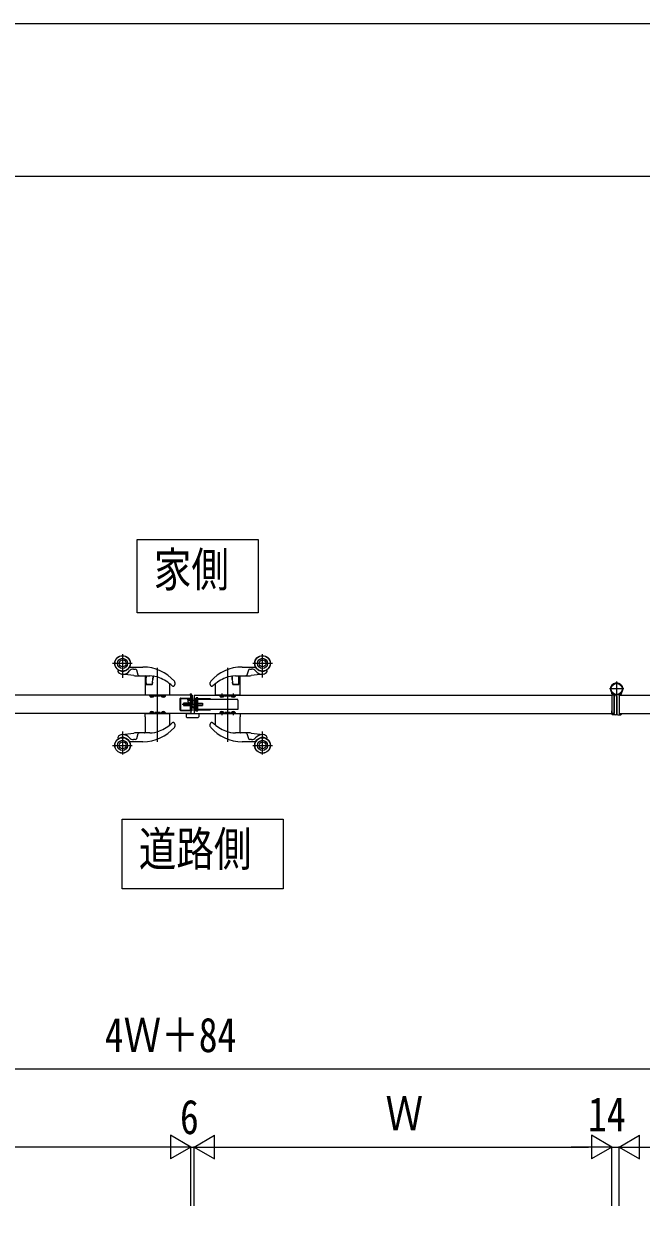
# Model space of a CAD drawing. Units: millimetres, scale not verified. Extents: x -6308 to 6308, y -4455 to 4455.
# Drawn here: x 1389 to 2572, y 2178 to 4455 of the extents above; entities that cross this region are included whole.
import ezdxf
from ezdxf.enums import TextEntityAlignment as Align

# ---------------------------------------------------------------- set-up
doc = ezdxf.new("R2010")
doc.units = ezdxf.units.MM
doc.header["$LTSCALE"] = 20
for name, color, linetype in [('0-1_USER1', 3, 'Continuous'), ('0-2_YKK_12', 2, 'Continuous'), ('0-4_YKK_D', 6, 'Continuous'), ('0-5_YKK_ZWAK', 7, 'Continuous')]:
    doc.layers.add(name, color=color, linetype=linetype)
doc.layers.add('0-3_YKK_A1', color=4, linetype='Continuous', lineweight=18)
doc.styles.add('ＭＳ ゴシック', font='')
doc.styles.get('ＭＳ ゴシック').set_extended_font_data('MS Gothic')

msp = doc.modelspace()

# ---------------------------------------------------------------- linework, layer by layer
at = {"layer": '0-1_USER1'}
for points in [[(1606.33, 3367.5), (1606.33, 3467.5), (1838.33, 3467.5), (1838.33, 3327.08), (1606.33, 3327.08)], [(1577.53, 2832.5), (1577.53, 2932.5), (1885.85, 2932.5), (1885.85, 2798.95), (1577.53, 2798.95)]]:
    msp.add_lwpolyline(points, close=True, dxfattribs=at)
at = {"layer": '0-2_YKK_12'}
msp.add_line((1712.53, 3152.5), (1712.53, 3169.5), dxfattribs=at)
at = {"layer": '0-3_YKK_A1'}
for p, q in [((1578.53, 3248.1), (1578.53, 3202.57)), ((1846.53, 3203.62), (1846.53, 3248.1)), ((1596.68, 3230.5), (1559.08, 3230.5)), ((1592.67, 3223.5), (1617.53, 3223.5)), ((1599.44, 3219.5), (1602.81, 3219.5)), ((1608.6, 3207.91), (1605.68, 3217.38)), ((1645.53, 3080.04), (1645.53, 3221.9)), ((1779.53, 3221.9), (1779.53, 3080.04)), ((1807.53, 3223.5), (1832.39, 3223.5)), ((1819.38, 3217.38), (1816.46, 3207.91)), ((1822.25, 3219.5), (1825.62, 3219.5)), ((1865.83, 3230.5), (1828.23, 3230.5)), ((1600.07, 3207.04), (1577.34, 3209.77)), ((1610.49, 3206.5), (1609.02, 3206.5)), ((1610.49, 3206.5), (1630.53, 3206.5)), ((1621.53, 3205.5), (1621.53, 3192.5)), ((1621.53, 3192.5), (1621.53, 3169.5)), ((1624.03, 3192.5), (1624.03, 3205)), ((1624.03, 3189.8), (1635.53, 3189.8)), ((1624.53, 3202.73), (1624.53, 3204.5)), ((1624.53, 3190.5), (1624.53, 3193.3)), ((1635.07, 3190), (1625.03, 3190)), ((1635.94, 3194.51), (1635.53, 3189.8)), ((1635.57, 3190.46), (1635.91, 3194.36)), ((1635.91, 3194.36), (1636.37, 3199.64)), ((1636.37, 3199.64), (1636.9, 3205.67)), ((1636.91, 3205.56), (1636.38, 3199.49)), ((1668.53, 3191.31), (1668.53, 3169.5)), ((1678.53, 3194.15), (1678.53, 3189.76)), ((1746.53, 3189.76), (1746.53, 3194.15)), ((1756.53, 3169.5), (1756.53, 3191.31)), ((1788.14, 3205.81), (1788.13, 3205.81)), ((1788.68, 3199.49), (1788.15, 3205.56)), ((1788.16, 3205.67), (1788.69, 3199.64)), ((1788.69, 3199.64), (1789.15, 3194.36)), ((1789.53, 3189.8), (1789.12, 3194.51)), ((1789.15, 3194.36), (1789.49, 3190.46)), ((1789.53, 3189.8), (1801.03, 3189.8)), ((1800.03, 3190), (1789.99, 3190)), ((1794.53, 3206.5), (1814.57, 3206.5)), ((1800.53, 3204.5), (1800.53, 3202.73)), ((1801.03, 3205), (1801.03, 3192.5)), ((1801.03, 3192.5), (1801.03, 3189.8)), ((1803.53, 3192.5), (1801.03, 3192.5)), ((1803.53, 3192.5), (1803.53, 3205.5)), ((1803.53, 3169.5), (1803.53, 3192.5)), ((1816.03, 3206.5), (1814.57, 3206.5)), ((1847.72, 3209.77), (1824.99, 3207.04)), ((2524.53, 3132.41), (2524.53, 3195.8)), ((1668.53, 3169.5), (1621.53, 3169.5)), ((1630.73, 3169.5), (1630.73, 3168.5)), ((1630.73, 3168.5), (1638.33, 3168.5)), ((1631.13, 3167.38), (1631.03, 3168.5)), ((1638.03, 3168.5), (1637.93, 3167.38)), ((1638.33, 3168.5), (1638.33, 3169.5)), ((1640.53, 3167.8), (1640.53, 3169.5)), ((1650.23, 3167.5), (1640.83, 3167.5)), ((1650.53, 3169.5), (1650.53, 3167.8)), ((1652.73, 3169.5), (1652.73, 3168.5)), ((1652.73, 3168.5), (1660.33, 3168.5)), ((1653.13, 3167.38), (1653.03, 3168.5)), ((1660.03, 3168.5), (1659.93, 3167.38)), ((1660.33, 3168.5), (1660.33, 3169.5)), ((1708.53, 3170.5), (1708.53, 3172)), ((1709.53, 3162.5), (1709.53, 3169.5)), ((1803.53, 3169.5), (1756.53, 3169.5)), ((1764.73, 3169.5), (1764.73, 3168.5)), ((1764.73, 3168.5), (1772.33, 3168.5)), ((1765.13, 3167.38), (1765.03, 3168.5)), ((1768.53, 3172.53), (1768.53, 3164.93)), ((1772.03, 3168.5), (1771.93, 3167.38)), ((1772.33, 3168.5), (1772.33, 3169.5)), ((1774.53, 3167.8), (1774.53, 3169.5)), ((1784.23, 3167.5), (1774.83, 3167.5)), ((1784.53, 3169.5), (1784.53, 3167.8)), ((1787.13, 3167.38), (1787.03, 3168.5)), ((1790.53, 3172.97), (1790.53, 3164.93)), ((1794.03, 3168.5), (1793.93, 3167.38)), ((2538.03, 3181.5), (2511.03, 3181.5)), ((2515.53, 3172), (2515.53, 3173.36)), ((2515.68, 3171.65), (2517.38, 3169.95)), ((2519.23, 3169.8), (2517.73, 3169.8)), ((2519.53, 3169.5), (2519.53, 3134.5)), ((2519.53, 3134.5), (2519.53, 3169.5)), ((2524.53, 3167.31), (2524.53, 3134)), ((2524.53, 3167.31), (2524.53, 3134)), ((2524.53, 3166), (2524.53, 3158)), ((2529.53, 3169.5), (2529.53, 3134.5)), ((2529.83, 3169.8), (2531.32, 3169.8)), ((2533.38, 3171.65), (2531.68, 3169.95)), ((2533.53, 3172.01), (2533.53, 3173.36)), ((1689.03, 3141), (1689.03, 3163)), ((1689.03, 3163), (1709.53, 3163)), ((1690.03, 3164), (1708.53, 3164)), ((1690.03, 3141), (1690.03, 3163)), ((1713.53, 3152), (1692.53, 3152)), ((1709.03, 3153.34), (1695.03, 3153.34)), ((1695.03, 3150.66), (1709.03, 3150.66)), ((1703.03, 3161), (1709.53, 3161)), ((1715.53, 3159.5), (1704.03, 3159.5)), ((1706.03, 3154.88), (1710.53, 3149.63)), ((1708.53, 3140), (1708.53, 3164)), ((1708.53, 3155.5), (1709.53, 3155.5)), ((1708.53, 3148.5), (1708.53, 3155.5)), ((1709.53, 3148.5), (1708.53, 3148.5)), ((1711.03, 3156), (1709.03, 3154)), ((1709.53, 3141), (1709.53, 3163)), ((1709.53, 3139.5), (1709.53, 3161)), ((1710.53, 3149.63), (1713.87, 3145.72)), ((1715.53, 3164.5), (1717.03, 3164.5)), ((1715.53, 3139.5), (1715.53, 3164.5)), ((1715.83, 3156), (1715.53, 3156)), ((1715.83, 3148), (1715.53, 3148)), ((1715.83, 3156), (1715.83, 3148)), ((1717.83, 3154), (1715.83, 3156)), ((1717.83, 3150), (1715.83, 3148)), ((1717.03, 3139.5), (1717.03, 3164.5)), ((1719.53, 3162.5), (1717.03, 3162.5)), ((1719.53, 3161.5), (1717.03, 3161.5)), ((1722.53, 3154), (1717.83, 3154)), ((1717.83, 3154), (1717.83, 3150)), ((1717.83, 3153.6), (1722.53, 3153.6)), ((1717.83, 3150.4), (1722.53, 3150.4)), ((1722.53, 3150), (1717.83, 3150)), ((1719.53, 3157), (1718.63, 3157)), ((1718.63, 3147), (1718.63, 3157)), ((1718.63, 3147), (1719.53, 3147)), ((1719.53, 3164.4), (1719.53, 3139.6)), ((1720.53, 3164.4), (1719.53, 3164.4)), ((1719.53, 3157), (1719.53, 3161.5)), ((1719.53, 3139.8), (1719.53, 3147)), ((1720.53, 3139.6), (1720.53, 3164.4)), ((1747.03, 3162.5), (1722.53, 3162.5)), ((1797.93, 3161.5), (1722.53, 3161.5)), ((1722.53, 3154), (1731.53, 3154)), ((1722.53, 3153.6), (1731.53, 3153.6)), ((1722.53, 3150.4), (1731.53, 3150.4)), ((1722.53, 3150), (1731.53, 3150)), ((1731.53, 3154), (1731.53, 3150)), ((1747.03, 3161.5), (1747.03, 3162.5)), ((2524.53, 3138), (2524.53, 3146)), ((2524.53, 3138), (2524.53, 3146)), ((2524.53, 3145.91), (2524.53, 3137.91)), ((1621.53, 3128), (1621.53, 3131.5)), ((1621.53, 3128), (1621.53, 3098)), ((1630.73, 3135.5), (1630.73, 3134.5)), ((1638.33, 3135.5), (1630.73, 3135.5)), ((1631.03, 3135.5), (1631.13, 3136.62)), ((1637.93, 3136.62), (1638.03, 3135.5)), ((1638.33, 3134.5), (1638.33, 3135.5)), ((1640.53, 3134.5), (1640.53, 3136.2)), ((1650.23, 3136.5), (1640.83, 3136.5)), ((1650.53, 3134.5), (1650.53, 3136.2)), ((1652.73, 3135.5), (1652.73, 3134.5)), ((1660.33, 3135.5), (1652.73, 3135.5)), ((1653.03, 3135.5), (1653.13, 3136.62)), ((1659.93, 3136.62), (1660.03, 3135.5)), ((1660.33, 3134.5), (1660.33, 3135.5)), ((1668.53, 3134.5), (1668.53, 3112.69)), ((1689.03, 3141), (1709.53, 3141)), ((1690.03, 3140), (1708.53, 3140)), ((1700.53, 3134.5), (1700.53, 3128)), ((1700.53, 3134.5), (1724.53, 3134.5)), ((1701.53, 3127), (1723.53, 3127)), ((1717.03, 3139.5), (1715.53, 3139.5)), ((1719.53, 3139.6), (1720.53, 3139.6)), ((1799.53, 3142.5), (1722.53, 3142.5)), ((1722.53, 3141.5), (1747.03, 3141.5)), ((1724.53, 3134.5), (1724.53, 3128)), ((1747.03, 3142.5), (1747.03, 3141.5)), ((1756.53, 3134.5), (1803.53, 3134.5)), ((1756.53, 3112.69), (1756.53, 3134.5)), ((1765.03, 3135.5), (1765.13, 3136.62)), ((1768.53, 3139.07), (1768.53, 3131.47)), ((1771.93, 3136.62), (1772.03, 3135.5)), ((1774.53, 3134.5), (1774.53, 3136.2)), ((1784.23, 3136.5), (1774.83, 3136.5)), ((1784.53, 3134.5), (1784.53, 3136.2)), ((1786.73, 3135.5), (1786.73, 3134.5)), ((1794.33, 3135.5), (1786.73, 3135.5)), ((1787.03, 3135.5), (1787.13, 3136.62)), ((1790.53, 3139.07), (1790.53, 3131.03)), ((1793.93, 3136.62), (1794.03, 3135.5)), ((1794.33, 3134.5), (1794.33, 3135.5)), ((1803.53, 3134.5), (1803.53, 3131.5)), ((1803.53, 3131.5), (1803.53, 3128)), ((1803.53, 3098), (1803.53, 3128)), ((2515.53, 3133.7), (2515.53, 3133)), ((2519.23, 3134.2), (2516.03, 3134.2)), ((2522.53, 3132), (2516.53, 3132)), ((2526.53, 3132), (2532.53, 3132)), ((2529.83, 3134.2), (2533.03, 3134.2)), ((2533.53, 3133.7), (2533.53, 3133)), ((1578.53, 3100.38), (1578.53, 3055.72)), ((1609.02, 3097.5), (1610.49, 3097.5)), ((1630.53, 3097.5), (1610.49, 3097.5)), ((1678.53, 3114.24), (1678.53, 3109.85)), ((1746.53, 3109.85), (1746.53, 3114.24)), ((1814.57, 3097.5), (1794.53, 3097.5)), ((1814.57, 3097.5), (1816.03, 3097.5)), ((1846.53, 3055.9), (1846.53, 3100.38)), ((1577.34, 3094.23), (1600.07, 3096.96)), ((1617.53, 3080.5), (1592.67, 3080.5)), ((1602.81, 3084.5), (1599.44, 3084.5)), ((1605.68, 3086.62), (1608.6, 3096.09)), ((1832.39, 3080.5), (1807.53, 3080.5)), ((1816.46, 3096.09), (1819.38, 3086.62)), ((1825.62, 3084.5), (1822.25, 3084.5)), ((1824.99, 3096.96), (1847.72, 3094.23)), ((1559.23, 3073.5), (1596.83, 3073.5)), ((1828.23, 3073.5), (1865.83, 3073.5))]:
    msp.add_line(p, q, dxfattribs=at)
for points in [[(1624.03, 3189.8), (1624.03, 3192.5), (1621.53, 3192.5)], [(1800.53, 3202.73), (1800.53, 3193.3), (1800.53, 3190.5)], [(1709.53, 3169.5), (1709.53, 3134.5), (909.53, 3134.5)], [(1709.53, 3169.5), (909.53, 3169.5), (909.53, 3134.5)], [(1711.03, 3169.5), (1711.03, 3139.5), (1709.53, 3139.5)], [(1715.53, 3169.5), (1715.53, 3134.5), (2515.53, 3134.5)], [(1715.53, 3169.5), (2515.53, 3169.5), (2515.53, 3134.5)], [(1786.73, 3169.5), (1786.73, 3168.5), (1794.33, 3168.5), (1794.33, 3169.5)], [(2519.53, 3169.5), (2515.53, 3169.5), (2515.53, 3164.25)], [(2519.53, 3134.5), (2519.53, 3169.5), (2519.53, 3134.5)], [(2529.53, 3169.5), (2529.53, 3134.5), (3329.53, 3134.5)], [(2529.53, 3169.5), (3329.53, 3169.5), (3329.53, 3134.5)], [(1709.53, 3161), (1709.53, 3162.5), (1703.03, 3162.5), (1703.03, 3161)], [(1703.53, 3159), (1703.53, 3157.8), (1706.03, 3154.88)], [(1711.03, 3154.2), (1708.88, 3153.15), (1708.27, 3152)], [(1711.03, 3149.8), (1708.88, 3150.85), (1708.27, 3152)], [(1711.03, 3156), (1711.03, 3148), (1709.03, 3150), (1709.03, 3154)], [(1721.53, 3139.6), (1722.53, 3139.6), (1722.53, 3164.4), (1721.53, 3164.4), (1720.53, 3164.4)], [(1720.53, 3139.6), (1721.53, 3139.6), (1721.53, 3164.4)], [(1799.53, 3159.9), (1799.53, 3144.1), (1799.53, 3142.5)], [(1621.53, 3131.5), (1621.53, 3134.5), (1668.53, 3134.5)], [(1719.53, 3139.8), (1718.33, 3139.8), (1717.03, 3139.8)], [(1772.33, 3134.5), (1772.33, 3135.5), (1764.73, 3135.5), (1764.73, 3134.5)], [(2519.53, 3134.5), (2515.53, 3134.5), (2515.53, 3139.75)]]:
    msp.add_lwpolyline(points, dxfattribs=at)
msp.add_lwpolyline([(1709.03, 3154), (1695.03, 3154), (1695.03, 3150), (1709.03, 3150)], close=True, dxfattribs=at)
for centre, radius in [((1578.53, 3230.5), 15), ((1578.53, 3230.5), 14.7), ((1578.53, 3230.5), 9.71), ((1578.53, 3230.5), 6.62), ((1846.53, 3230.5), 15), ((1846.53, 3230.5), 14.7), ((1846.53, 3230.5), 9.71), ((1846.53, 3230.5), 6.62), ((2524.53, 3181.5), 11.5), ((2524.53, 3181.5), 10.5), ((1578.53, 3073.5), 15), ((1578.53, 3073.5), 14.7), ((1578.53, 3073.5), 9.71), ((1578.53, 3073.5), 6.62), ((1846.53, 3073.5), 15), ((1846.53, 3073.5), 14.7), ((1846.53, 3073.5), 9.71), ((1846.53, 3073.5), 6.62)]:
    msp.add_circle(centre, radius, dxfattribs=at)
for centre, radius, start, end in [((1570.96, 3215.84), 1.5, 62.67786, 207.00257), ((1578.53, 3219.7), 10, 207.00257, 263.14008), ((1578.53, 3230.5), 15, 242.67786, 328.99194), ((1578.53, 3230.5), 15, 261.17985, 278.82015), ((1578.53, 3226.9), 17.2, 270, 320.22969), ((1592.67, 3222), 1.5, 90.00099, 148.99194), ((1599.44, 3209.5), 10, 90, 140.22969), ((1602.81, 3216.5), 3, 17.10292, 90), ((1617.53, 3143.5), 80, 41.1281, 89.99959), ((1807.53, 3143.5), 80, 90.00041, 138.8719), ((1822.25, 3216.5), 3, 90, 162.89708), ((1825.62, 3209.5), 10, 39.77031, 90), ((1832.39, 3222), 1.5, 31.00806, 89.99901), ((1846.53, 3226.9), 17.2, 219.77031, 270), ((1846.53, 3230.5), 15, 211.00806, 297.32214), ((1846.53, 3230.5), 15, 261.17985, 278.82015), ((1846.53, 3219.7), 10, 276.85992, 332.99743), ((1854.1, 3215.84), 1.5, 332.99743, 117.32214), ((1578.53, 3219.7), 10, 263.14008, 270), ((1609.02, 3281.5), 75, 263.14008, 270), ((1610.51, 3208.5), 2, 197.10292, 210), ((1610.51, 3208.5), 2, 210, 270), ((1622.53, 3205.5), 1, 90, 180), ((1622.53, 3205), 1.5, 0, 90), ((1621.53, 3204.5), 3, 0, 41.81031), ((1625.03, 3190.5), 0.5, 180, 270), ((1630.53, 3156.5), 50, 68.13628, 89.99998), ((1635.07, 3190.5), 0.5, 270, 355), ((1638.89, 3205.5), 2, 163.07655, 175), ((1637.41, 3205.52), 0.5, 82.01427, 175), ((1619.36, 3128.66), 80, 47.40829, 68.13629), ((1667.53, 3191.31), 1, 0, 38.17852), ((1675.53, 3189.75), 3, 227.26797, 0.1403), ((1675.53, 3194.15), 3, 0, 41.1286), ((1749.53, 3194.15), 3, 138.8714, 180), ((1749.53, 3189.75), 3, 179.8597, 312.73203), ((1805.7, 3128.66), 80, 111.86371, 132.59171), ((1757.53, 3191.31), 1, 141.82148, 180), ((1794.53, 3156.5), 50, 90.00002, 111.86372), ((1787.65, 3205.52), 0.5, 5, 97.98573), ((1786.17, 3205.5), 2, 5, 16.92345), ((1789.99, 3190.5), 0.5, 185, 270), ((1800.03, 3190.5), 0.5, 270, 0), ((1803.53, 3204.5), 3, 138.18969, 180), ((1802.53, 3205), 1.5, 90, 180), ((1802.53, 3205.5), 1, 0, 90), ((1814.55, 3208.5), 2, 270, 330), ((1816.03, 3281.5), 75, 270, 276.85992), ((1814.55, 3208.5), 2, 330, 342.89708), ((1846.53, 3219.7), 10, 270, 276.85992), ((2524.53, 3181.5), 11.5, 281.94061, 214.14842), ((1632.42, 3167.49), 1.3, 185, 254.11915), ((1634.53, 3174.9), 9, 254.11915, 285.88085), ((1636.64, 3167.49), 1.3, 285.88085, 355), ((1640.83, 3167.8), 0.3, 180, 270), ((1650.23, 3167.8), 0.3, 270, 0), ((1654.42, 3167.49), 1.3, 185, 254.11915), ((1656.53, 3174.9), 9, 254.11915, 285.88085), ((1658.64, 3167.49), 1.3, 285.88085, 355), ((1708.53, 3169.5), 2.5, 0, 90), ((1708.53, 3169.5), 1, 0, 90), ((1766.42, 3167.49), 1.3, 185, 254.11915), ((1768.53, 3174.9), 9, 254.11915, 285.88085), ((1770.64, 3167.49), 1.3, 285.88085, 355), ((1774.83, 3167.8), 0.3, 180, 270), ((1784.23, 3167.8), 0.3, 270, 0), ((1788.42, 3167.49), 1.3, 185, 254.11915), ((1790.53, 3174.9), 9, 254.11915, 285.88085), ((1792.64, 3167.49), 1.3, 285.88085, 355), ((2512.53, 3173.36), 3, 360, 34.14842), ((2516.03, 3172.01), 0.5, 180.00006, 225.00006), ((2517.74, 3170.3), 0.5, 225.00006, 270.00006), ((2519.23, 3169.5), 0.3, 360, 90), ((2521.53, 3167.31), 3, 0.00003, 78.05939), ((2529.83, 3169.5), 0.3, 90, 180), ((2531.32, 3170.3), 0.5, 270, 315), ((2533.03, 3172.01), 0.5, 315, 360), ((2536.53, 3173.36), 3, 145.85158, 180), ((1690.03, 3163), 1, 90, 180), ((1704.03, 3159), 0.5, 90, 180), ((1716.53, 3148), 3.5, 220.57456, 253.39845), ((1797.93, 3159.9), 1.6, 0, 90), ((1632.42, 3136.51), 1.3, 105.88085, 175), ((1634.53, 3129.1), 9, 74.11915, 105.88085), ((1636.64, 3136.51), 1.3, 5, 74.11915), ((1640.83, 3136.2), 0.3, 90, 180), ((1650.23, 3136.2), 0.3, 0, 90), ((1654.42, 3136.51), 1.3, 105.88085, 175), ((1656.53, 3129.1), 9, 74.11915, 105.88085), ((1658.64, 3136.51), 1.3, 5, 74.11915), ((1690.03, 3141), 1, 180, 270), ((1701.53, 3128), 1, 180, 270), ((1723.53, 3128), 1, 270, 360), ((1766.42, 3136.51), 1.3, 105.88085, 175), ((1768.53, 3129.1), 9, 74.11915, 105.88085), ((1770.64, 3136.51), 1.3, 5, 74.11915), ((1774.83, 3136.2), 0.3, 90, 180), ((1784.23, 3136.2), 0.3, 0, 90), ((1788.42, 3136.51), 1.3, 105.88085, 175), ((1790.53, 3129.1), 9, 74.11915, 105.88085), ((1792.64, 3136.51), 1.3, 5, 74.11915), ((2516.03, 3133.7), 0.5, 90, 180), ((2516.53, 3133), 1, 180, 270), ((2519.23, 3134.5), 0.3, 270, 360), ((2522.53, 3134), 2, 270, 360), ((2526.53, 3134), 2, 180, 270), ((2529.83, 3134.5), 0.3, 180, 270), ((2532.53, 3133), 1, 270, 360), ((2533.03, 3133.7), 0.5, 360, 90), ((1609.02, 3022.5), 75, 90, 96.85992), ((1610.51, 3095.5), 2, 90, 150), ((1617.53, 3160.5), 80, 270.00041, 318.8719), ((1620.73, 3098.5), 1, 270, 323.55544), ((1622.53, 3098), 1, 180, 185.39634), ((1630.53, 3147.5), 50, 270.00002, 291.86372), ((1619.36, 3175.34), 80, 291.86371, 312.59171), ((1667.53, 3112.69), 1, 321.82148, 0), ((1675.53, 3114.25), 3, 359.8597, 132.73203), ((1675.53, 3109.85), 3, 318.8714, 0), ((1749.53, 3114.25), 3, 47.26797, 180.1403), ((1749.53, 3109.85), 3, 180, 221.1286), ((1807.53, 3160.5), 80, 221.1281, 269.99959), ((1805.7, 3175.34), 80, 227.40829, 248.13629), ((1757.53, 3112.69), 1, 180, 218.17852), ((1794.53, 3147.5), 50, 248.13628, 269.99998), ((1802.53, 3098), 1, 354.60366, 0), ((1804.33, 3098.5), 1, 216.44456, 270), ((1814.55, 3095.5), 2, 30, 90), ((1816.03, 3022.5), 75, 83.14008, 90), ((1570.96, 3088.16), 1.5, 152.99743, 297.32214), ((1578.53, 3084.3), 10, 96.85992, 152.99743), ((1578.53, 3073.5), 15, 31.00806, 117.32214), ((1578.53, 3073.5), 15, 81.17985, 98.82015), ((1578.53, 3084.3), 10, 90, 96.85992), ((1578.53, 3077.1), 17.2, 39.77031, 90), ((1592.67, 3082), 1.5, 211.00806, 269.99901), ((1599.44, 3094.5), 10, 219.77031, 270), ((1602.81, 3087.5), 3, 270, 342.89708), ((1610.51, 3095.5), 2, 150, 162.89708), ((1814.55, 3095.5), 2, 17.10292, 30), ((1822.25, 3087.5), 3, 197.10292, 270), ((1825.62, 3094.5), 10, 270, 320.22969), ((1832.39, 3082), 1.5, 270.00099, 328.99194), ((1846.53, 3077.1), 17.2, 90, 140.22969), ((1846.53, 3073.5), 15, 62.67786, 148.99194), ((1846.53, 3073.5), 15, 81.17985, 98.82015), ((1846.53, 3084.3), 10, 83.14008, 90), ((1846.53, 3084.3), 10, 27.00257, 83.14008), ((1854.1, 3088.16), 1.5, 242.67786, 27.00257)]:
    msp.add_arc(centre, radius, start, end, dxfattribs=at)
at = {"layer": '0-4_YKK_D'}
for p, q in [((70.53, 2454.5), (3354.53, 2454.5)), ((1709.53, 2304.5), (1670.56, 2327)), ((1670.56, 2327), (1670.56, 2282)), ((1715.53, 2304.5), (1754.5, 2327)), ((1754.5, 2282), (1754.5, 2327)), ((2515.53, 2304.5), (2476.56, 2327)), ((2476.56, 2327), (2476.56, 2282)), ((2529.53, 2304.5), (2568.5, 2327)), ((2568.5, 2282), (2568.5, 2327)), ((1664.53, 2304.5), (954.53, 2304.5)), ((1709.53, 2304.5), (1631.59, 2304.5)), ((1709.53, 2304.5), (1670.56, 2282)), ((1709.53, 2304.5), (1692.53, 2304.5)), ((1709.53, 2191.62), (1709.53, 2305.5)), ((1709.53, 2191.62), (1709.53, 2305.5)), ((1709.53, 2304.5), (1715.53, 2304.5)), ((1715.53, 2191.62), (1715.53, 2305.5)), ((1715.53, 2191.62), (1715.53, 2305.5)), ((1715.53, 2304.5), (1732.53, 2304.5)), ((1715.53, 2304.5), (1754.5, 2282)), ((1715.53, 2304.5), (1793.47, 2304.5)), ((1760.53, 2304.5), (2470.53, 2304.5)), ((2515.53, 2304.5), (2437.59, 2304.5)), ((2515.53, 2304.5), (2476.56, 2282)), ((2515.53, 2304.5), (2498.53, 2304.5)), ((2515.53, 2191.62), (2515.53, 2305.5)), ((2515.53, 2191.62), (2515.53, 2305.5)), ((2515.53, 2304.5), (2529.53, 2304.5)), ((2529.53, 2191.62), (2529.53, 2305.5)), ((2529.53, 2191.62), (2529.53, 2305.5)), ((2529.53, 2304.5), (2546.53, 2304.5)), ((2529.53, 2304.5), (2568.5, 2282)), ((2529.53, 2304.5), (2607.47, 2304.5))]:
    msp.add_line(p, q, dxfattribs=at)
at = {"layer": '0-5_YKK_ZWAK'}
msp.add_line((5842.53, 4162.5), (-5857.47, 4162.5), dxfattribs=at)
msp.add_lwpolyline([(-6307.5, -4455), (6307.5, -4455), (6307.5, 4455), (-6307.5, 4455)], close=True, dxfattribs=at)

# ---------------------------------------------------------------- texts
at = {"layer": '0-1_USER1', "style": 'ＭＳ ゴシック', "width": 0.8}
for s, p in [('家側', (1638.33, 3357.5)), ('道路側', (1609.53, 2822.5))]:
    msp.add_text(s, height=65.98, dxfattribs=at).set_placement(p, align=Align.BOTTOM_LEFT)
at = {"layer": '0-4_YKK_D', "style": 'ＭＳ ゴシック', "width": 0.8}
for s, p in [('4Ｗ＋84', (1544.53, 2466.5)), ('6', (1688.53, 2309.5)), ('Ｗ', (2081.93, 2316.5)), ('14', (2469.73, 2314.5))]:
    msp.add_text(s, height=65.98, dxfattribs=at).set_placement(p, align=Align.BOTTOM_LEFT)

doc.saveas('drawing.dxf')
